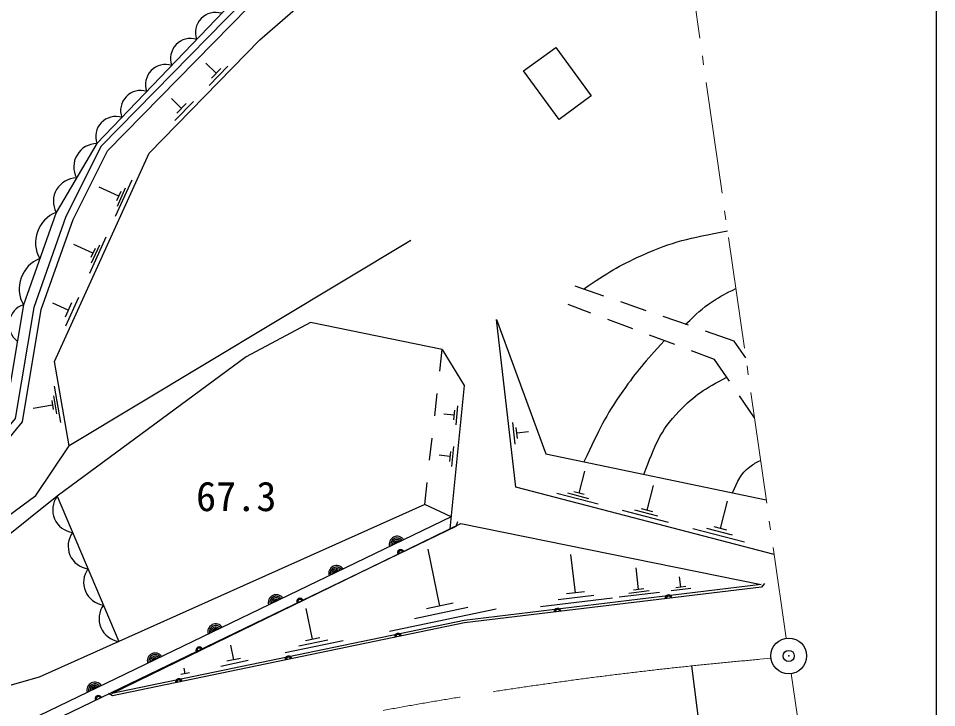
# Model space of a CAD drawing. Units: millimetres, scale not verified. Extents: x 40000 to 680000, y 20000 to 380000.
# Drawn here: x 537971 to 579000, y 288135 to 318934 of the extents above; entities that cross this region are included whole.
import ezdxf
from ezdxf.enums import TextEntityAlignment as Align

# ---------------------------------------------------------------- set-up
doc = ezdxf.new("R2010")
doc.units = ezdxf.units.MM
doc.header["$LTSCALE"] = 1000
doc.header["$PDMODE"] = 32
doc.header["$PDSIZE"] = 500
doc.linetypes.add('CHAIN', pattern=[18.5, 12, -1.5, 3.5, -1.5])
for name, color, linetype, lineweight in [('M-BGD', 7, 'Continuous', 25), ('M-BGD-HTXT', 7, 'Continuous', 13), ('M-BMK', 2, 'CHAIN', 13), ('M-BMK-SRVR', 3, 'Continuous', 25), ('M-TTL-BAND', 7, 'Continuous', 25)]:
    doc.layers.add(name, color=color, linetype=linetype, lineweight=lineweight)
doc.layers.add('M-OTRS', color=6, linetype='Continuous')
doc.styles.add('ＭＳ ゴシック', font='')
doc.styles.get('ＭＳ ゴシック').set_extended_font_data('MS Gothic')

msp = doc.modelspace()

# ---------------------------------------------------------------- linework, layer by layer
at = {"layer": 'M-BGD'}
for p, q in [((546802, 316480), (546346, 316927)), ((547336, 316796), (546497, 315941)), ((547012, 316694), (546593, 316266)), ((545264, 314911), (544809, 315357)), ((545796, 315226), (544960, 314373)), ((545473, 315124), (545055, 314698)), ((543043, 311707), (542302, 310074)), ((542455, 310989), (541584, 311385)), ((542548, 311194), (542363, 310785)), ((542749, 311348), (542379, 310532)), ((555504, 309002), (540234, 299840)), ((541885, 309154), (541152, 307540)), ((541303, 308445), (540443, 308835)), ((541395, 308646), (541212, 308243)), ((541594, 308799), (541228, 307992)), ((564137, 306522), (562855, 306965)), ((540201, 305900), (539514, 306212)), ((540347, 306222), (540055, 305578)), ((540665, 306466), (540081, 305178)), ((563555, 305765), (562536, 306148)), ((566028, 305870), (564894, 306261)), ((565428, 305063), (564304, 305485)), ((567919, 305218), (566784, 305609)), ((569957, 304514), (568675, 304957)), ((567301, 304361), (566177, 304782)), ((570475, 303761), (569957, 304514)), ((556797, 303163), (556907, 304142)), ((569070, 303698), (568050, 304080)), ((569739, 302720), (569070, 303698)), ((539575, 302494), (539852, 300883)), ((539536, 302073), (539675, 301267)), ((556572, 301176), (556684, 302170)), ((570860, 301082), (570191, 302060)), ((539498, 301651), (538639, 301503)), ((539464, 301853), (539533, 301450)), ((557594, 301626), (557511, 300773)), ((557439, 301210), (556984, 301255)), ((557460, 301424), (557418, 300997)), ((560173, 299911), (560064, 300877)), ((560275, 300167), (560220, 300650)), ((560247, 300409), (560762, 300467)), ((556348, 299189), (556460, 300182)), ((557274, 299586), (557230, 299139)), ((557415, 299798), (557327, 298904)), ((557252, 299363), (556776, 299409)), ((563023, 297715), (563279, 298700)), ((556126, 297217), (556236, 298195)), ((566064, 296957), (566350, 298058)), ((539702, 297581), (542462, 291096)), ((563883, 297229), (562035, 297708)), ((563453, 297472), (562529, 297712)), ((563254, 297655), (562792, 297775)), ((569342, 296139), (569660, 297367)), ((567026, 296413), (564960, 296949)), ((566545, 296685), (565512, 296953)), ((566323, 296890), (565806, 297024)), ((557587, 296432), (557517, 296232)), ((570413, 295534), (568111, 296131)), ((569877, 295837), (568727, 296135)), ((569629, 296065), (569054, 296214)), ((556802, 292675), (556274, 295218)), ((562859, 293266), (562653, 294977)), ((565685, 293417), (565568, 294383)), ((567571, 293518), (567514, 293986)), ((565911, 293444), (565458, 293390)), ((568024, 293454), (567146, 293348)), ((567790, 293544), (567351, 293492)), ((571309, 293686), (571178, 293519)), ((564514, 293031), (561307, 292645)), ((563686, 293149), (562083, 292956)), ((563260, 293314), (562458, 293218)), ((566619, 293285), (564808, 293067)), ((566152, 293351), (565246, 293242)), ((551116, 291189), (550830, 292564)), ((558060, 292605), (555676, 292110)), ((557398, 292799), (556206, 292551)), ((559318, 292534), (554550, 291544)), ((547596, 290270), (547461, 290922)), ((552476, 291113), (549898, 290578)), ((551796, 291151), (550507, 290884)), ((551438, 291256), (550793, 291122)), ((548241, 290234), (547019, 289980)), ((547902, 290333), (547291, 290207)), ((545621, 289690), (545237, 289610)), ((545429, 289650), (545376, 289905)), ((542175, 288655), (541997, 288772))]:
    msp.add_line(p, q, dxfattribs=at)
for points in [[(494375, 285853), (500213, 289231), (503054, 292143), (506792, 293679), (512633, 294300), (519505, 293395), (526323, 292418), (534917, 294798), (538752, 297621), (540234, 299840), (539586, 303604), (543812, 312917), (548766, 317969), (554181, 322692), (558141, 322949), (564426, 324174), (567347, 325492)], [(565126, 325580), (564111, 325115), (561058, 324417), (557693, 324065), (553199, 323740), (550409, 322141), (541673, 313218), (540094, 310079), (538656, 306017), (537832, 301054), (536238, 299128), (529614, 296157), (526126, 295393), (521727, 295638), (514599, 296474), (508247, 296510), (506214, 295965)], [(506303, 295632), (508292, 296165), (514577, 296129), (521697, 295295), (526154, 295046), (529723, 295827), (536452, 298846), (538157, 300906), (538991, 305930), (540412, 309943), (541957, 313015), (550621, 321866), (553303, 323402), (557724, 323722), (561115, 324077), (564222, 324787), (565270, 325266)], [(549281, 321484), (541477, 313343), (539657, 310265), (538195, 306136), (537385, 301258), (535943, 299515), (529430, 296822), (526083, 296067), (521768, 296112), (514826, 297061), (508256, 297132), (504936, 296360)], [(556907, 304142), (551030, 305340), (548153, 303813), (539702, 297581), (535778, 294438), (526065, 291624), (516673, 292130)], [(571738, 294983), (560192, 297980), (559339, 305473)], [(559339, 305473), (561541, 299472), (571388, 297414)], [(556907, 304142), (557884, 302526), (557256, 296128)], [(557309, 296664), (556126, 297217), (538903, 289502), (521804, 284619), (521040, 283465), (499272, 277126), (499521, 276354)], [(557309, 296664), (538920, 287789), (499521, 276354)], [(557517, 296232), (539092, 287340), (499654, 275894)], [(542152, 288765), (557741, 296365), (571165, 293630)], [(571165, 293630), (557884, 292032), (542152, 288765)], [(571178, 293519), (557902, 291922), (542175, 288655)]]:
    msp.add_lwpolyline(points, dxfattribs=at)
msp.add_lwpolyline([(561985, 317631), (563565, 315465), (562127, 314416), (560546, 316582)], close=True, dxfattribs=at)
for centre, radius, start, end in [((546782, 318301), 899, 72.5539, 199.8702), ((545667, 317138), 899, 72.5539, 199.8702), ((544552, 315975), 899, 72.5539, 199.8702), ((543437, 314812), 899, 72.5539, 199.8702), ((542323, 313649), 899, 72.5539, 199.8702), ((541495, 312294), 1049, 90.9651, 207.8287), ((540585, 310755), 1049, 90.9651, 207.8287), ((540186, 308916), 1449, 111.4271, 209.5867), ((539455, 306851), 1449, 111.4271, 209.5867), ((538483, 305253), 929, 108.081, 233.06), ((540531, 296976), 1026, 143.899, 262.2114), ((541221, 295355), 1026, 143.899, 262.2114), ((554893, 295437), 354, 34.5615, 196.9666), ((554893, 295437), 283, 36.7855, 194.7426), ((554893, 295437), 212, 40.5318, 190.9963), ((554893, 295437), 142, 48.2436, 183.2845), ((554893, 295437), 100, 58.5612, 172.9669), ((554893, 295437), 100, 58.5612, 172.9669), ((555059, 295046), 150, 25.7641, 205.764), ((555059, 295046), 120, 25.7641, 205.764), ((555059, 295046), 100, 25.7641, 205.764), ((555059, 295046), 100, 25.7641, 205.764), ((555059, 295046), 100, 25.7641, 205.764), ((555059, 295046), 100, 25.7641, 205.764), ((541911, 293734), 1026, 143.899, 262.2114), ((552191, 294133), 354, 34.5615, 196.9666), ((552191, 294133), 283, 36.7855, 194.7426), ((552191, 294133), 212, 40.5318, 190.9963), ((552191, 294133), 142, 48.2436, 183.2845), ((552191, 294133), 100, 58.5612, 172.9669), ((552191, 294133), 100, 58.5612, 172.9669), ((549489, 292829), 354, 34.5615, 196.9666), ((549489, 292829), 283, 36.7855, 194.7426), ((549489, 292829), 212, 40.5318, 190.9963), ((549489, 292829), 142, 48.2436, 183.2845), ((550556, 292873), 150, 25.7641, 205.764), ((550556, 292873), 120, 25.7641, 205.764), ((550556, 292873), 100, 25.7641, 205.764), ((550556, 292873), 100, 25.7641, 205.764), ((550556, 292873), 100, 25.7641, 205.764), ((550556, 292873), 100, 25.7641, 205.764), ((567022, 293019), 150, 6.8609, 186.8609), ((567022, 293019), 120, 6.8609, 186.8609), ((567022, 293019), 100, 6.8609, 186.8609), ((567022, 293019), 100, 6.8609, 186.8609), ((567022, 293019), 100, 6.8609, 186.8609), ((567022, 293019), 100, 6.8609, 186.8609), ((542601, 292113), 1026, 143.899, 262.2114), ((549489, 292829), 100, 58.5612, 172.9669), ((549489, 292829), 100, 58.5612, 172.9669), ((562058, 292422), 150, 6.8609, 186.8609), ((562058, 292422), 120, 6.8609, 186.8609), ((562058, 292422), 100, 6.8609, 186.8609), ((562058, 292422), 100, 6.8609, 186.8609), ((562058, 292422), 100, 6.8609, 186.8609), ((562058, 292422), 100, 6.8609, 186.8609), ((546787, 291525), 354, 34.5615, 196.9666), ((546787, 291525), 283, 36.7855, 194.7426), ((546787, 291525), 212, 40.5318, 190.9963), ((546787, 291525), 142, 48.2436, 183.2845), ((546787, 291525), 100, 58.5612, 172.9669), ((546787, 291525), 100, 58.5612, 172.9669), ((554934, 291305), 150, 11.7321, 191.7321), ((554934, 291305), 120, 11.7321, 191.7321), ((554934, 291305), 100, 11.7321, 191.7321), ((554934, 291305), 100, 11.7321, 191.7321), ((554934, 291305), 100, 11.7321, 191.7321), ((554934, 291305), 100, 11.7321, 191.7321), ((544085, 290221), 354, 34.5615, 196.9666), ((544085, 290221), 283, 36.7855, 194.7426), ((546053, 290699), 150, 25.7641, 205.764), ((546053, 290699), 120, 25.7641, 205.764), ((546053, 290699), 100, 25.7641, 205.764), ((546053, 290699), 100, 25.7641, 205.764), ((546053, 290699), 100, 25.7641, 205.764), ((546053, 290699), 100, 25.7641, 205.764), ((544085, 290221), 212, 40.5318, 190.9963), ((544085, 290221), 142, 48.2436, 183.2845), ((544085, 290221), 100, 58.5612, 172.9669), ((544085, 290221), 100, 58.5612, 172.9669), ((550038, 290288), 150, 11.7321, 191.7321), ((550038, 290288), 120, 11.7321, 191.7321), ((550038, 290288), 100, 11.7321, 191.7321), ((550038, 290288), 100, 11.7321, 191.7321), ((550038, 290288), 100, 11.7321, 191.7321), ((550038, 290288), 100, 11.7321, 191.7321), ((541384, 288917), 354, 34.5615, 196.9666), ((545143, 289272), 150, 11.7321, 191.7321), ((545143, 289272), 120, 11.7321, 191.7321), ((545143, 289272), 100, 11.7321, 191.7321), ((545143, 289272), 100, 11.7321, 191.7321), ((545143, 289272), 100, 11.7321, 191.7321), ((545143, 289272), 100, 11.7321, 191.7321), ((541384, 288917), 283, 36.7855, 194.7426), ((541384, 288917), 212, 40.5318, 190.9963), ((541384, 288917), 142, 48.2436, 183.2845), ((541384, 288917), 100, 58.5612, 172.9669), ((541384, 288917), 100, 58.5612, 172.9669), ((541550, 288526), 150, 25.7641, 205.764), ((541550, 288526), 120, 25.7641, 205.764), ((541550, 288526), 100, 25.7641, 205.764), ((541550, 288526), 100, 25.7641, 205.764), ((541550, 288526), 100, 25.7641, 205.764), ((541550, 288526), 100, 25.7641, 205.764)]:
    msp.add_arc(centre, radius, start, end, dxfattribs=at)
for points in [[(563220, 306839), (564346, 307611), (564759, 307856), (565829, 308345), (567244, 308991), (567889, 309082), (569657, 309445)], [(567785, 305264), (568307, 305767), (568474, 305946), (568990, 306286), (569377, 306541), (569536, 306627), (570029, 306860)], [(566841, 304533), (565922, 303545), (565634, 303210), (564977, 302273), (564169, 301121), (563953, 300615), (563242, 299116)], [(565916, 298557), (566423, 299854), (566617, 300476), (567498, 301385), (568206, 302115), (568628, 302378), (569619, 302896)], [(569876, 297730), (570139, 298273), (570216, 298573), (570659, 298899), (570832, 299027), (570916, 299089), (571134, 299180)]]:
    msp.add_open_spline(points, degree=3, knots=[0, 0, 0, 0, 1, 1, 1, 2, 2, 2, 2], dxfattribs=at)
at = {"layer": 'M-BGD-HTXT'}
for p, q in [((568418, 318050), (567706, 322999)), ((568589, 316863), (568532, 317258)), ((569415, 311122), (568703, 316071)), ((569586, 309934), (569529, 310330)), ((570413, 304193), (569700, 309142)), ((570584, 303005), (570527, 303401)), ((571410, 297264), (570698, 302213)), ((571581, 296077), (571524, 296473)), ((572277, 291237), (571695, 295285)), ((572889, 286987), (572505, 289653))]:
    msp.add_line(p, q, dxfattribs=at)
at = {"layer": 'M-BMK'}
msp.add_line((571103, 290294), (571597, 290352), dxfattribs=at)
msp.add_arc((586766, 111615), 179364, 95.00983, 107.37278, dxfattribs=at)
at = {"layer": 'M-BMK-SRVR'}
msp.add_line((568053, 290000), (571780, 260491), dxfattribs=at)
msp.add_circle((572391, 290445), 800, dxfattribs=at)
at = {"layer": 'M-OTRS'}
msp.add_point((572391, 290445), dxfattribs=at)
at = {"layer": 'M-TTL-BAND'}
msp.add_line((579000, 20000), (579000, 370000), dxfattribs=at)

# ---------------------------------------------------------------- texts
at = {"layer": 'M-BGD', "style": 'ＭＳ ゴシック'}
msp.add_text('67.3', height=1320, dxfattribs=at).set_placement((545910, 296520), align=Align.BOTTOM_LEFT)

doc.saveas('drawing.dxf')
